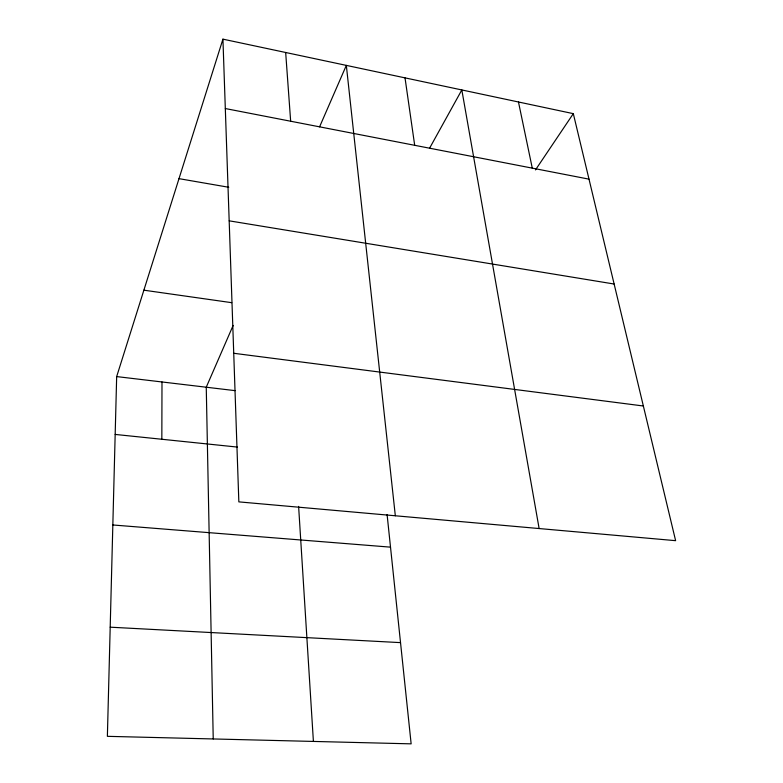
<?xml version="1.0" encoding="UTF-8"?>
<svg xmlns="http://www.w3.org/2000/svg" width="783" height="783" viewBox="0 0 783 783"><rect width="100%" height="100%" fill="white"/><g stroke="black" fill="none" stroke-linecap="round" stroke-linejoin="round"><path stroke-width="1.17" d="M161.836 439.253L161.993 381.967M222.93 39.15L238.844 501.874L675.621 540.671L573.313 113.652L222.93 39.15L116.667 376.584L107.379 736.333L411.144 743.85L387.096 514.568M233.138 325.444L206.252 387.213L213.23 738.956M319.581 126.846L346.331 65.39L395.327 515.772M429.583 148.212L461.823 89.947L539.135 528.545M535.484 169.921L573.313 113.652M110.197 627.183L400.524 642.628M112.84 524.972L390.511 547.151M115.17 434.428L237.415 447.083M116.667 376.584L235.076 390.639M233.735 353.28L643.352 405.995M143.876 290.18L231.719 302.678M229.184 220.835L614.126 284.023M178.994 178.651L228.763 187.274M225.318 108.543L589.002 179.15M518.473 101.996L532.274 168.13M405.017 77.869L414.687 145.305M285.668 52.49L290.659 121.228M298.617 506.405L313.406 741.432"/></g></svg>
